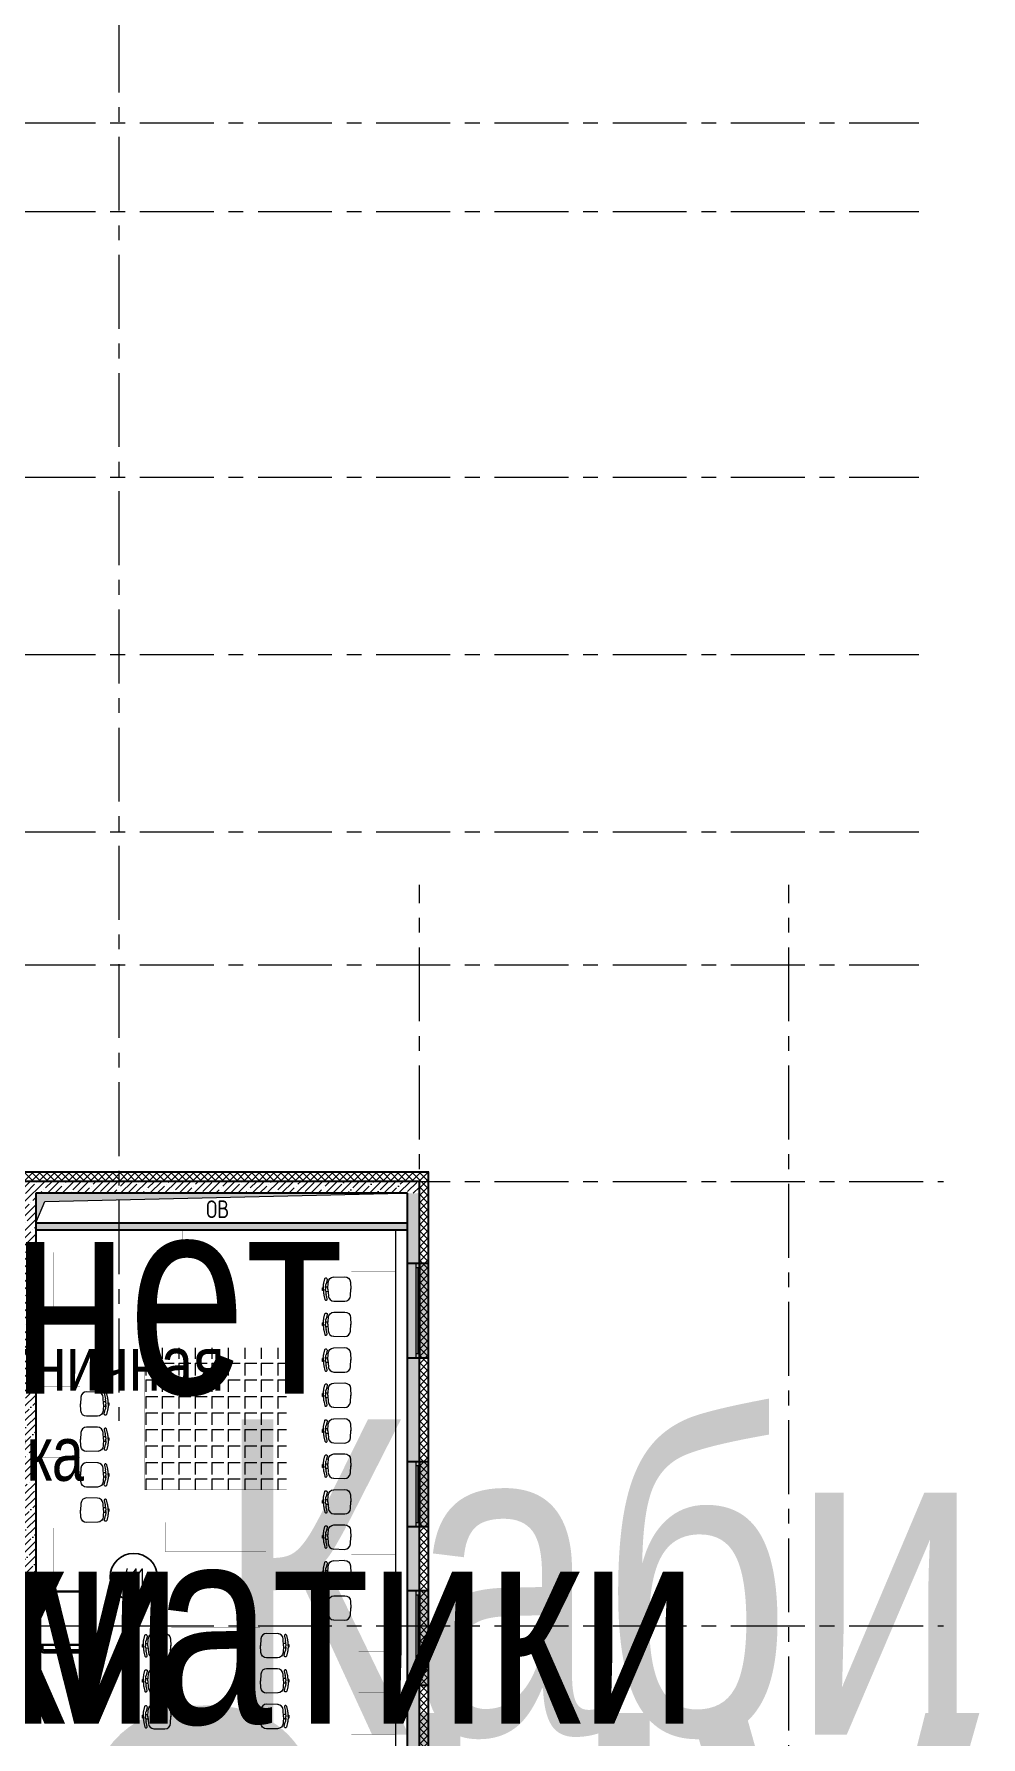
# Model space of a CAD drawing. Header units: millimetres. Extents: x -13407 to 115150, y -83292 to 109271.
# Drawn here: x 55647 to 71665, y 18078 to 46895 of the extents above; entities that cross this region are included whole.
import ezdxf
from ezdxf.enums import TextEntityAlignment as Align

# ---------------------------------------------------------------- set-up
doc = ezdxf.new("R2018")
doc.units = ezdxf.units.MM
doc.linetypes.add('CENTER', pattern=[2, 1.25, -0.25, 0.25, -0.25])
doc.layers.get('Defpoints').update_dxf_attribs({"color": 6})
for name, color, linetype, lineweight in [('_ТХ_мебель передв', 250, 'Continuous', 13), ('_ТХ_обор_комп принт', 30, 'Continuous', 13), ('АР_Маркер экспликации', 239, 'Continuous', 13), ('АР_Навесной фасад', 5, 'Continuous', 5), ('АР_Номер помещения', 1, 'Continuous', 25), ('АР_Окна БЛОК', 250, 'Continuous', 13), ('АР_Оси', 193, 'Continuous', 9), ('АР_Перегородки газоблок', 165, 'Continuous', 30), ('АР_Перегородки газоблок_Штрих', 165, 'Continuous', 5), ('АР_Подоконники', 163, 'Continuous', 9), ('АР_Помещения_площадь', 19, 'Continuous', 9), ('АР_Сущ Несущая стена', 202, 'Continuous', 30), ('АР_тонкая линия', 250, 'Continuous', 0), ('АР_Утеплитель', 250, 'Continuous', 9), ('АР_Штриховка монолит', 250, 'Continuous', 9), ('Спринклеры', 7, 'Continuous', 18), ('ТХ_мебель передв', 250, 'Continuous', 13), ('ТХ_обор_комп принт', 30, 'Continuous', 13)]:
    doc.layers.add(name, color=color, linetype=linetype, lineweight=lineweight)
doc.layers.add('АР_Названия помещений', color=124, linetype='Continuous', lineweight=5, plot=False)
doc.layers.add('АР_Отверстия', color=251, linetype='Continuous')
doc.layers.add('ТХ_оборуд_учебн', color=80, linetype='Continuous')
doc.styles.add('ICOCPEUR', font='isocpeur.ttf')
doc.styles.add('ISOCPEUR', font='isocpeur.ttf', dxfattribs={"width": 0.7})
doc.styles.get("Standard").update_dxf_attribs({"font": 'arial.ttf'})
pattern_1 = [(45, (-951587.81, 109999.9), (-123.743687, 123.743687), []), (45, (-951464.07, 109999.9), (-123.743687, 123.743687), [218.75, -43.75, 0, -43.75])]

# ---------------------------------------------------------------- blocks, each defined once
blk = doc.blocks.new('*U120')
at = {"true_color": 0xffffff}
h = blk.add_hatch(color=7, dxfattribs=at)
h.dxf.hatch_style = 1
h.paths.add_polyline_path([(-1600, -140), (0, -140), (0, 220), (-1600, 220)])
at = {"lineweight": 30}
for p, q in [((-1600, -140), (-1600, 220)), ((0, -140), (0, 220))]:
    blk.add_line(p, q, dxfattribs=at)
for p, q in [((0, 220), (-1600, 220)), ((-1600, 70), (0, 70)), ((-1600, 0), (0, 0)), ((-1530, 0), (-1530, 70)), ((-1530, 35), (-70, 35)), ((-70, 0), (-70, 70)), ((-1600, -140), (0, -140)), ((-1600, -140), (-1600, -140)), ((-1600, -140), (-1600, -140)), ((0, -140), (0, -140)), ((0, -140), (0, -140))]:
    blk.add_line(p, q)
blk = doc.blocks.new('*U121')
at = {"true_color": 0xffffff}
h = blk.add_hatch(color=7, dxfattribs=at)
h.dxf.hatch_style = 1
h.paths.add_polyline_path([(-1100, -140), (0, -140), (0, 220), (-1100, 220)])
at = {"lineweight": 30}
for p, q in [((-1100, -140), (-1100, 220)), ((0, -140), (0, 220))]:
    blk.add_line(p, q, dxfattribs=at)
for p, q in [((0, 220), (-1100, 220)), ((-1100, 70), (0, 70)), ((-1100, 0), (0, 0)), ((-1030, 0), (-1030, 70)), ((-1030, 35), (-70, 35)), ((-70, 0), (-70, 70)), ((-1100, -140), (0, -140)), ((-1100, -140), (-1100, -140)), ((-1100, -140), (-1100, -140)), ((0, -140), (0, -140)), ((0, -140), (0, -140))]:
    blk.add_line(p, q)
blk = doc.blocks.new('*U122')
at = {"true_color": 0xffffff}
h = blk.add_hatch(color=7, dxfattribs=at)
h.dxf.hatch_style = 1
h.paths.add_polyline_path([(-1600, -140), (0, -140), (0, 220), (-1600, 220)])
at = {"lineweight": 30}
for p, q in [((-1600, -140), (-1600, 220)), ((0, -140), (0, 220))]:
    blk.add_line(p, q, dxfattribs=at)
for p, q in [((0, 220), (-1600, 220)), ((-1600, 70), (0, 70)), ((-1600, 0), (0, 0)), ((-1530, 0), (-1530, 70)), ((-1530, 35), (-70, 35)), ((-70, 0), (-70, 70)), ((-1600, -140), (0, -140)), ((-1600, -140), (-1600, -140)), ((-1600, -140), (-1600, -140)), ((0, -140), (0, -140)), ((0, -140), (0, -140))]:
    blk.add_line(p, q)
blk = doc.blocks.new('*U273')
at = {"layer": 'АР_Номер помещения', "color": 7}
blk.add_circle((-22308, -3031), 400, dxfattribs=at)
at = {"layer": 'Defpoints', "color": 7, "style": 'ISOCPEUR', "width": 0.7, "flags": 1}
blk.add_attdef('КАТЕГОРИЯ', (-499, -2092), '', height=250, dxfattribs=at)
at = {"layer": 'Defpoints', "color": 7, "style": 'ISOCPEUR', "width": 0.7}
blk.add_attdef('ПЛОЩАДЬ_ПОМЕЩЕНИЯ', text='', height=200, dxfattribs=at).set_placement((-18296, -10487), align=Align.MIDDLE_RIGHT)
at = {"layer": 'АР_Номер помещения', "color": 7, "style": 'ISOCPEUR', "width": 0.7}
blk.add_attdef('НОМЕР_ПОМЕЩЕНИЯ', text='', height=300, dxfattribs=at).set_placement((-22308, -3031), align=Align.MIDDLE_CENTER)
at = {"layer": 'АР_Помещения_площадь', "color": 7, "lineweight": 30, "width": 0.7, "flags": 104}
blk.add_attdef('ИМЯ_ПОМЕЩЕНИЯ', text='', height=100, dxfattribs=at).set_placement((158, 1217), align=Align.MIDDLE_CENTER)
blk = doc.blocks.new('*U268')
at = {"layer": 'Defpoints', "color": 7, "style": 'ISOCPEUR', "width": 0.7}
blk.add_attdef('ПЛОЩАДЬ_ПОМЕЩЕНИЯ', text='', height=200, dxfattribs=at).set_placement((-12815, 304), align=Align.MIDDLE_RIGHT)
at = {"layer": 'Defpoints', "color": 7, "style": 'ISOCPEUR', "width": 0.7, "flags": 1}
blk.add_attdef('КАТЕГОРИЯ', (-499, -2092), '', height=250, dxfattribs=at)
at = {"layer": 'АР_Номер помещения', "color": 7, "style": 'ISOCPEUR', "width": 0.7}
blk.add_attdef('НОМЕР_ПОМЕЩЕНИЯ', text='', height=300, dxfattribs=at).set_placement((-14654, 591), align=Align.MIDDLE_CENTER)
at = {"layer": 'АР_Помещения_площадь', "color": 7, "lineweight": 30, "width": 0.7, "flags": 104}
blk.add_attdef('ИМЯ_ПОМЕЩЕНИЯ', text='', height=100, dxfattribs=at).set_placement((158, 1217), align=Align.MIDDLE_CENTER)
blk = doc.blocks.new('*U261')
at = {"layer": 'Defpoints', "color": 7}
blk.add_line((-14059, -3989), (-14481, -3989), dxfattribs=at)
at = {"layer": 'АР_Номер помещения', "color": 7}
blk.add_circle((-15802, 2231), 400, dxfattribs=at)
at = {"layer": 'Defpoints', "color": 7, "style": 'ISOCPEUR', "width": 0.7, "flags": 1}
blk.add_attdef('КАТЕГОРИЯ', (-499, -2092), '', height=250, dxfattribs=at)
at = {"layer": 'Defpoints', "color": 7, "style": 'ISOCPEUR', "width": 0.7}
blk.add_attdef('ПЛОЩАДЬ_ПОМЕЩЕНИЯ', text='', height=200, dxfattribs=at).set_placement((-14054, -3742), align=Align.MIDDLE_RIGHT)
at = {"layer": 'АР_Номер помещения', "color": 7, "style": 'ISOCPEUR', "width": 0.7}
blk.add_attdef('НОМЕР_ПОМЕЩЕНИЯ', text='', height=300, dxfattribs=at).set_placement((-15802, 2231), align=Align.MIDDLE_CENTER)
at = {"layer": 'АР_Помещения_площадь', "color": 7, "lineweight": 30, "width": 0.7, "flags": 104}
blk.add_attdef('ИМЯ_ПОМЕЩЕНИЯ', text='', height=100, dxfattribs=at).set_placement((158, 1217), align=Align.MIDDLE_CENTER)
blk = doc.blocks.new('*U251')
at = {"layer": 'Defpoints', "color": 7, "style": 'ISOCPEUR', "width": 0.7, "flags": 1}
blk.add_attdef('КАТЕГОРИЯ', (-499, -2092), '', height=250, dxfattribs=at)
at = {"layer": 'Defpoints', "color": 7, "style": 'ISOCPEUR', "width": 0.7}
blk.add_attdef('ПЛОЩАДЬ_ПОМЕЩЕНИЯ', text='', height=200, dxfattribs=at).set_placement((-20055, -13070), align=Align.MIDDLE_RIGHT)
at = {"layer": 'АР_Номер помещения', "color": 7, "style": 'ISOCPEUR', "width": 0.7}
blk.add_attdef('НОМЕР_ПОМЕЩЕНИЯ', text='', height=300, dxfattribs=at).set_placement((-20716, -4409), align=Align.MIDDLE_CENTER)
at = {"layer": 'АР_Помещения_площадь', "color": 7, "lineweight": 30, "width": 0.7, "flags": 104}
blk.add_attdef('ИМЯ_ПОМЕЩЕНИЯ', text='', height=100, dxfattribs=at).set_placement((158, 1217), align=Align.MIDDLE_CENTER)
blk = doc.blocks.new('*U252')
at = {"layer": 'Defpoints', "color": 7}
blk.add_line((-22111, -4070), (-22533, -4070), dxfattribs=at)
at = {"layer": 'АР_Номер помещения', "color": 7}
blk.add_circle((-18377, -3392), 400, dxfattribs=at)
at = {"layer": 'Defpoints', "color": 7, "style": 'ISOCPEUR', "width": 0.7, "flags": 1}
blk.add_attdef('КАТЕГОРИЯ', (-499, -2092), '', height=250, dxfattribs=at)
at = {"layer": 'Defpoints', "color": 7, "style": 'ISOCPEUR', "width": 0.7}
blk.add_attdef('ПЛОЩАДЬ_ПОМЕЩЕНИЯ', text='', height=200, dxfattribs=at).set_placement((-22106, -3824), align=Align.MIDDLE_RIGHT)
at = {"layer": 'АР_Номер помещения', "color": 7, "style": 'ISOCPEUR', "width": 0.7}
blk.add_attdef('НОМЕР_ПОМЕЩЕНИЯ', text='', height=300, dxfattribs=at).set_placement((-18377, -3392), align=Align.MIDDLE_CENTER)
at = {"layer": 'АР_Помещения_площадь', "color": 7, "lineweight": 30, "width": 0.7, "flags": 104}
blk.add_attdef('ИМЯ_ПОМЕЩЕНИЯ', text='', height=100, dxfattribs=at).set_placement((158, 1217), align=Align.MIDDLE_CENTER)
blk = doc.blocks.new('*U253')
at = {"layer": 'Defpoints', "color": 7}
blk.add_line((-15049, -4050), (-15471, -4050), dxfattribs=at)
at = {"layer": 'АР_Номер помещения', "color": 7}
blk.add_circle((-20943, -3362), 400, dxfattribs=at)
at = {"layer": 'Defpoints', "color": 7, "style": 'ISOCPEUR', "width": 0.7, "flags": 1}
blk.add_attdef('КАТЕГОРИЯ', (-499, -2092), '', height=250, dxfattribs=at)
at = {"layer": 'Defpoints', "color": 7, "style": 'ISOCPEUR', "width": 0.7}
blk.add_attdef('ПЛОЩАДЬ_ПОМЕЩЕНИЯ', text='', height=200, dxfattribs=at).set_placement((-15044, -3803), align=Align.MIDDLE_RIGHT)
at = {"layer": 'АР_Номер помещения', "color": 7, "style": 'ISOCPEUR', "width": 0.7}
blk.add_attdef('НОМЕР_ПОМЕЩЕНИЯ', text='', height=300, dxfattribs=at).set_placement((-20943, -3362), align=Align.MIDDLE_CENTER)
at = {"layer": 'АР_Помещения_площадь', "color": 7, "lineweight": 30, "width": 0.7, "flags": 104}
blk.add_attdef('ИМЯ_ПОМЕЩЕНИЯ', text='', height=100, dxfattribs=at).set_placement((158, 1217), align=Align.MIDDLE_CENTER)
blk = doc.blocks.new('*U249')
at = {"layer": 'Defpoints', "color": 7}
blk.add_line((-15061, -6974), (-15484, -6974), dxfattribs=at)
at = {"layer": 'АР_Номер помещения', "color": 7}
blk.add_circle((-15344, -5763), 400, dxfattribs=at)
at = {"layer": 'Defpoints', "color": 7, "style": 'ISOCPEUR', "width": 0.7, "flags": 1}
blk.add_attdef('КАТЕГОРИЯ', (-499, -2092), '', height=250, dxfattribs=at)
at = {"layer": 'Defpoints', "color": 7, "style": 'ISOCPEUR', "width": 0.7}
blk.add_attdef('ПЛОЩАДЬ_ПОМЕЩЕНИЯ', text='', height=200, dxfattribs=at).set_placement((-15056, -6727), align=Align.MIDDLE_RIGHT)
at = {"layer": 'АР_Номер помещения', "color": 7, "style": 'ISOCPEUR', "width": 0.7}
blk.add_attdef('НОМЕР_ПОМЕЩЕНИЯ', text='', height=300, dxfattribs=at).set_placement((-15344, -5763), align=Align.MIDDLE_CENTER)
at = {"layer": 'АР_Помещения_площадь', "color": 7, "lineweight": 30, "width": 0.7, "flags": 104}
blk.add_attdef('ИМЯ_ПОМЕЩЕНИЯ', text='', height=100, dxfattribs=at).set_placement((158, 1217), align=Align.MIDDLE_CENTER)
blk = doc.blocks.new('У063-2')
at = {"layer": '_ТХ_обор_комп принт', "lineweight": 35}
blk.add_lwpolyline([(68858, 41841), (68858, 41100), (67958, 41100), (67958, 41841)], close=True, dxfattribs=at)
for points in [[(68858, 41100), (68858, 41841)], [(68921, 41841), (68858, 41841)], [(68921, 41804), (68858, 41804)], [(68948, 41778), (68948, 41159)], [(68985, 41778), (68985, 41159)], [(68921, 41137), (68858, 41137)], [(68921, 41100), (68858, 41100)]]:
    blk.add_lwpolyline(points, dxfattribs=at)
for points, knots in [([(67958, 41762), (67926, 41772), (67911, 41804), (67921, 41841), (67932, 41873), (67963, 41889), (67995, 41878), (68016, 41873), (68032, 41857), (68038, 41841)], [0, 0, 0, 0, 1, 1, 1, 2, 2, 2, 3, 3, 3, 3]), ([(68741, 41841), (68752, 41873), (68784, 41889), (68821, 41878), (68837, 41873), (68852, 41857), (68858, 41841)], [0, 0, 0, 0, 1, 1, 1, 2, 2, 2, 2]), ([(68038, 41100), (68027, 41069), (67990, 41047), (67958, 41058), (67926, 41069), (67911, 41106), (67921, 41137), (67926, 41153), (67942, 41169), (67958, 41174)], [0, 0, 0, 0, 1, 1, 1, 2, 2, 2, 3, 3, 3, 3]), ([(68858, 41100), (68847, 41069), (68815, 41047), (68784, 41058), (68762, 41063), (68747, 41079), (68741, 41100)], [0, 0, 0, 0, 1, 1, 1, 2, 2, 2, 2]), ([(68985, 41164), (68985, 41127), (68958, 41100), (68927, 41100), (68927, 41100), (68927, 41100), (68921, 41100)], [0, 0, 0, 0, 1, 1, 1, 2, 2, 2, 2]), ([(68948, 41159), (68948, 41148), (68937, 41137), (68927, 41137), (68927, 41137), (68927, 41137), (68921, 41137)], [0, 0, 0, 0, 1, 1, 1, 2, 2, 2, 2])]:
    blk.add_open_spline(points, degree=3, knots=knots, dxfattribs=at)
for points in [[(68921, 41841), (68958, 41841), (68985, 41809), (68985, 41778)], [(68921, 41804), (68937, 41804), (68948, 41788), (68948, 41778)]]:
    blk.add_open_spline(points, degree=3, dxfattribs=at)
blk = doc.blocks.new('У200')
at = {"layer": 'ТХ_мебель передв', "const_width": 2}
blk.add_lwpolyline([(254724, 84884.5), (254724, 84434.5), (253524, 84434.5), (253524, 84884.5)], close=True, dxfattribs=at)
blk = doc.blocks.new('У203')
at = {"layer": 'ТХ_мебель передв', "const_width": 2}
blk.add_lwpolyline([(273037, 73028.5), (273037, 71328.5), (272537, 71328.5), (272537, 73028.5)], close=True, dxfattribs=at)
blk = doc.blocks.new('У202')
at = {"layer": 'ТХ_мебель передв', "const_width": 2}
blk.add_lwpolyline([(275537, 71427), (274237, 71427), (274237, 71787), (275537, 71787)], close=True, dxfattribs=at)
blk = doc.blocks.new('У201')
at = {"layer": 'ТХ_мебель передв', "const_width": 2}
blk.add_lwpolyline([(280077, 72003.5), (280077, 71703.5), (279077, 71703.5), (279077, 72003.5)], close=True, dxfattribs=at)
blk = doc.blocks.new('У074')
at = {"layer": '_ТХ_мебель передв', "const_width": 2}
blk.add_lwpolyline([(271167, 70388.5), (272367, 70388.5), (272367, 69638.5), (271167, 69638.5)], close=True, dxfattribs=at)
blk = doc.blocks.new('стуо без подлокот')
at = {"extrusion": (-5.44802e-05, 0.000471638, 1)}
for p, q in [((-8645, 20682, 0), (-8627, 20756, 0)), ((-8603, 20770, 0), (-8602, 20770, 0)), ((-8474, 20785, 0), (-8288, 20787, 0)), ((-8669, 20558, 0), (-8669, 20606, 0)), ((-8668, 20606, 0), (-8669, 20558, 0)), ((-8654, 20558, 0), (-8669, 20558, 0)), ((-8654, 20606, 0), (-8668, 20606, 0)), ((-8654, 20582, 0), (-8653, 20617, 0)), ((-8654, 20582, 0), (-8654, 20606, 0)), ((-8654, 20582, 0), (-8654, 20558, 0)), ((-8654, 20582, 0), (-8654, 20548, 0)), ((-8647, 20482, 0), (-8630, 20408, 0)), ((-8615, 20606, 0), (-8615, 20581, 0)), ((-8615, 20557, 0), (-8615, 20582, 0)), ((-8615, 20543, 0), (-8575, 20543, 0)), ((-8614, 20620, 0), (-8574, 20619, 0)), ((-8591, 20417, 0), (-8608, 20492, 0)), ((-8588, 20746, 0), (-8606, 20672, 0)), ((-8577, 20581, 0), (-8569, 20694, 0)), ((-8577, 20582), (-8571, 20469, 0)), ((-8195, 20464, 0), (-8189, 20582, 0)), ((-8193, 20693, 0), (-8189, 20575, 0)), ((-8606, 20393, 0), (-8605, 20394, 0)), ((-8484, 20377, 0), (-8294, 20371, 0))]:
    blk.add_line(p, q, dxfattribs=at)
at = {"extrusion": (5.44802e-05, -0.000471638, -1)}
for centre, major_axis, start_param, end_param in [((-8608, 20751, 0), (12.7, 14.6, 0), 4.240369, 5.829345), ((-8607, 20751, 0), (12.7, 14.6, 0), -0.45384, 1.098777), ((-8473, 20688, 0), (63.4, 73.1, 0), 4.061153, 5.558057), ((-8290, 20690, 0), (63.4, 73.1, 0), -0.725128, 0.826554), ((-8363, 20612, 0), (-219, 190, 0), 5.584367, 5.811166), ((-8325, 20602, 0), (190, 219, 0), 4.01357, 4.240369)]:
    blk.add_ellipse(centre, major_axis=major_axis, ratio=1, start_param=start_param, end_param=end_param, dxfattribs=at)
at = {"extrusion": (-5.44802e-05, 0.000471638, 1)}
for centre, major_axis, start_param, end_param in [((-8364, 20547, 0), (-222, -187, 0), 5.584367, 5.811166), ((-8325, 20557, 0), (187, -222, 0), 4.01357, 4.240369), ((-8475, 20473, 0), (62.2, -74.2, 0), 4.061153, 5.558057), ((-8292, 20468, 0), (62.2, -74.2, 0), -0.725128, 0.826554), ((-8611, 20412, 0), (12.4, -14.8, 0), 4.240369, 5.829345), ((-8610, 20412, 0), (12.4, -14.8, 0), -0.45384, 1.098777)]:
    blk.add_ellipse(centre, major_axis=major_axis, ratio=1, start_param=start_param, end_param=end_param, dxfattribs=at)
blk = doc.blocks.new('У075')
at = {"layer": 'ТХ_мебель передв', "const_width": 2}
blk.add_lwpolyline([(269215, 69082), (269215, 68332), (267715, 68332), (267715, 69082)], close=True, dxfattribs=at)

msp = doc.modelspace()

# ---------------------------------------------------------------- hatches: boundary and pattern name
at = {"layer": 'АР_Перегородки газоблок_Штрих', "ltscale": 100}
h = msp.add_hatch(dxfattribs=at)
h.set_pattern_fill('AR-CONC', color=256, scale=30)
h.set_pattern_definition([(50, (-195010.61, -55305.68), (215.17805, -18.82564), [22.5, -247.5]), (355, (-195010.61, -55305.68), (-41.6254, 225.65764), [18, -198]), (100.451444, (-194992.68, -55307.25), (173.55265, 206.832), [19.12206, -210.34263]), (46.1842, (-195010.61, -55245.68), (320.1724, -49.65578), [33.75, -371.25]), (96.63564, (-194983.93, -55249.82), (280.3986, 292.23558), [28.6831, -315.51413]), (351.18416, (-195010.6, -55245.68), (280.3986, 292.2356), [27, -297]), (21, (-194980.61, -55260.68), (179.07212, -120.78567), [22.5, -247.5]), (326, (-194980.61, -55260.68), (72.9946, 217.54501), [18, -198]), (71.451445, (-194965.7, -55270.75), (252.06671, 96.75935), [19.12206, -210.34263]), (37.5, (-195010.615, -55305.68), (3.647957, 99.868156), [0, -195.6, 0, -201, 0, -198.75]), (7.5, (-195010.61, -55305.68), (78.92086, 118.323514), [0, -114.6, 0, -191.1, 0, -75.75]), (327.5, (-195077.515, -55305.68), (160.14673, -6.766462), [0, -75, 0, -234, 0, -310.5]), (317.5, (-195107.51, -55305.68), (174.95585, 30.031495), [0, -97.5, 0, -155.4, 0, -220.5])])
h.paths.add_polyline_path([(55674.6, 26780.4), (61965, 26780.4), (61965, 26660.4), (55590, 26661.2), (55675.4, 26660.4)])
at = {"layer": 'АР_Утеплитель', "ltscale": 100}
h = msp.add_hatch(dxfattribs=at)
h.set_pattern_fill('ANSI37', color=256, scale=700)
h.set_pattern_definition([(45, (-945096.63, 49153.53), (-61.871843, 61.871843), []), (135, (-945096.63, 49153.53), (-61.871843, -61.871843), [])])
h.paths.add_polyline_path([(68515, 9610), (62165, 9610), (62165, 27480), (51665, 27480), (51665, 31445), (16865, 31445), (16865, 27480), (11889.8, 27480), (11889.8, 27630), (16715, 27630), (16715, 31595), (51815, 31595), (51815, 27630), (62315, 27630), (62315, 9760), (68665, 9760), (68665, -250), (55265, -250), (55265, 6100), (47385, 6100), (47385, 11290), (39149.7, 11290), (39149.7, 11040), (38999.7, 11040), (38999.7, 11440), (47535, 11440), (47535, 6250), (55415, 6250), (55415, -100), (68515, -100)])
at = {"layer": 'АР_Штриховка монолит', "ltscale": 100}
h = msp.add_hatch(dxfattribs=at)
h.set_pattern_fill('ANSI35', color=256, scale=700)
h.set_pattern_definition(pattern_1)
h.paths.add_polyline_path([(62165, 27480), (51665, 27480), (51665, 27280), (55475, 27280), (55475.1, 19374.6), (55675.1, 19374.6), (55675, 27280), (61965, 27280), (62165, 27280)])
h = msp.add_hatch(dxfattribs=at)
h.set_pattern_fill('ANSI35', color=256, scale=700)
h.set_pattern_definition(pattern_1)
h.paths.add_polyline_path([(68515, 9610), (62165, 9610), (62165, 27280.4), (61965, 27279.6), (61965, 9610), (61865, 9610), (61865, 8471.7), (62165, 8471.7), (62165, 9410), (68315, 9410), (68515, 9410)])
at = {"layer": 'Спринклеры', "ltscale": 100}
h = msp.add_hatch(dxfattribs=at)
h.set_pattern_fill('ANSI31', color=256)
h.set_pattern_definition([(45, (-195010.61454, -55205.68246), (-0.08838834765, 0.08838834765), [])])
h.paths.add_polyline_path([(57079.9, 27280), (55675, 27280), (55675, 26780.4), (55828, 27137.2), (57079.9, 27166.8)])
h.paths.add_polyline_path([(61872, 27280), (57079.9, 27280), (57079.9, 27166.8)])
at = {"layer": 'ТХ_мебель передв', "transparency": 33554508}
h = msp.add_hatch(dxfattribs=at)
h.set_pattern_fill('ANGLE', color=256, scale=40, angle=-90)
h.set_pattern_definition([(270, (286083.85, 832704.83), (279.4, -5e-14), [203.2, -76.2]), (360, (286083.85, 832704.83), (7e-14, 279.4), [203.2, -76.2])])
h.paths.add_polyline_path([(59920, 22260.4), (59920, 24660.4), (57520, 24660.4), (57520, 22260.4)])

# ---------------------------------------------------------------- linework, layer by layer
at = {"layer": 'АР_Навесной фасад', "ltscale": 100}
for p, q in [((62315, 27630), (51815, 27630)), ((62325, 27640), (51825, 27640)), ((62315, 9760), (62315, 27630)), ((62325, 9770), (62325, 27640))]:
    msp.add_line(p, q, dxfattribs=at)
at = {"layer": 'АР_Оси', "linetype": 'CENTER', "ltscale": 1000}
for p, q in [((57079.9, 79157.5), (57079.9, 23425.1)), ((-12563.8, 45395), (70614.6, 45395)), ((-12563.8, 43895), (70614.6, 43895)), ((-12563.8, 39395), (70614.6, 39395)), ((-12563.8, 36395), (70614.6, 36395)), ((-12563.8, 33395), (70614.6, 33395)), ((62165, -1811.3), (62165, 32496.2)), ((68415, -1811.3), (68415, 32496.2)), ((-12563.8, 31145), (70614.6, 31145)), ((-12563.8, 27480), (71033.4, 27480)), ((-12563.8, 19960), (71033.4, 19960))]:
    msp.add_line(p, q, dxfattribs=at)
at = {"layer": 'АР_Перегородки газоблок', "ltscale": 100}
for points in [[(55675, 26780.4), (61965, 26780.4)], [(55675, 26660.4), (61965, 26660.4)]]:
    msp.add_lwpolyline(points, dxfattribs=at)
at = {"layer": 'АР_Подоконники', "ltscale": 100}
for p, q in [((61765, 18655), (61765, 26660.4)), ((61765, 12724.4), (61765, 18535))]:
    msp.add_line(p, q, dxfattribs=at)
at = {"layer": 'АР_Сущ Несущая стена', "ltscale": 100}
for p, q in [((62165, 27480), (51665, 27480)), ((62165, 9610), (62165, 27480)), ((61965, 27280), (55675, 27280)), ((55675, 27280), (55675, 19374.6)), ((61965, 9610), (61965, 27280)), ((61965, 22740), (61965, 24495)), ((61965, 20555), (61965, 21640)), ((55675, 19374.6), (55475, 19374.6)), ((61965, 17785), (61965, 18955))]:
    msp.add_line(p, q, dxfattribs=at)
at = {"layer": 'АР_тонкая линия', "ltscale": 100}
msp.add_lwpolyline([(55675, 26780.4), (55828, 27137.2), (61872, 27280)], dxfattribs=at)
at = {"layer": 'ТХ_мебель передв', "const_width": 2}
msp.add_lwpolyline([(57520, 22260.4), (57520, 24660.4), (59920, 24660.4), (59920, 22260.4)], close=True, dxfattribs=at)
at = {"layer": 'ТХ_оборуд_учебн', "lineweight": 25, "ltscale": 100, "const_width": 2}
for points in [[(61140, 18824.4), (61140, 19524.4), (61640, 19524.4), (61640, 18824.4)], [(61140, 17924.4), (61140, 18624.4), (61640, 18624.4), (61640, 17924.4)]]:
    msp.add_lwpolyline(points, close=True, dxfattribs=at)

# ---------------------------------------------------------------- block references
at = {"layer": 'АР_Маркер экспликации', "color": 7}
ref = msp.add_blockref('*U252', (57414.7, 28394.2), dxfattribs=at)
ref.add_attrib('НОМЕР_ПОМЕЩЕНИЯ', '406', dxfattribs={"layer": 'АР_Номер помещения', "color": 7, "height": 300, "style": 'ISOCPEUR', "width": 0.7}).set_placement((39037.9, 25001.8), align=Align.MIDDLE_CENTER)
lines = msp.add_mtext('\\W0.8000;Кабинет математики', dxfattribs={"layer": 'АР_Названия помещений', "insert": (38405.3, 27232.8), "char_height": 3347.834, "width": 926.94, "attachment_point": 1})
ref.add_attrib('ИМЯ_ПОМЕЩЕНИЯ', '', (38405.3, 27232.8), dxfattribs={"flags": 104}).embed_mtext(lines)
ref.add_attrib('ПЛОЩАДЬ_ПОМЕЩЕНИЯ', '#####', dxfattribs={"layer": 'Defpoints', "color": 7, "height": 200, "style": 'ISOCPEUR', "width": 0.7}).set_placement((35308.5, 24570.4), align=Align.MIDDLE_RIGHT)
ref = msp.add_blockref('*U253', (66139.3, 28394.2), dxfattribs=at)
ref.add_attrib('НОМЕР_ПОМЕЩЕНИЯ', '407', dxfattribs={"layer": 'АР_Номер помещения', "color": 7, "height": 300, "style": 'ISOCPEUR', "width": 0.7}).set_placement((45195.9, 25031.8), align=Align.MIDDLE_CENTER)
lines = msp.add_mtext('\\W0.8000;Кабинет математики', dxfattribs={"layer": 'АР_Названия помещений', "insert": (47129.8, 27232.8), "char_height": 3347.834, "width": 926.94, "attachment_point": 1})
ref.add_attrib('ИМЯ_ПОМЕЩЕНИЯ', '', (47129.8, 27232.8), dxfattribs={"flags": 104}).embed_mtext(lines)
ref.add_attrib('ПЛОЩАДЬ_ПОМЕЩЕНИЯ', '#####', dxfattribs={"layer": 'Defpoints', "color": 7, "height": 200, "style": 'ISOCPEUR', "width": 0.7}).set_placement((51095.1, 24591.1), align=Align.MIDDLE_RIGHT)
ref = msp.add_blockref('*U261', (69371.8, 24374.3), dxfattribs=at)
ref.add_attrib('НОМЕР_ПОМЕЩЕНИЯ', '410', dxfattribs={"layer": 'АР_Номер помещения', "color": 7, "height": 300, "style": 'ISOCPEUR', "width": 0.7}).set_placement((53569.9, 26604.8), align=Align.MIDDLE_CENTER)
lines = msp.add_mtext('\\W0.8000;Лестничная клетка (Л1)', dxfattribs={"layer": 'АР_Названия помещений', "insert": (53523.1, 24856.3), "char_height": 916.195, "width": 926.94, "attachment_point": 1})
ref.add_attrib('ИМЯ_ПОМЕЩЕНИЯ', '', (53523.1, 24856.3), dxfattribs={"flags": 104}).embed_mtext(lines)
ref.add_attrib('ПЛОЩАДЬ_ПОМЕЩЕНИЯ', '#####', dxfattribs={"layer": 'Defpoints', "color": 7, "height": 200, "style": 'ISOCPEUR', "width": 0.7}).set_placement((55317.7, 20632.2), align=Align.MIDDLE_RIGHT)
ref = msp.add_blockref('*U273', (79641.2, 23816.2), dxfattribs=at)
ref.add_attrib('НОМЕР_ПОМЕЩЕНИЯ', '411', dxfattribs={"layer": 'АР_Номер помещения', "color": 7, "height": 300, "style": 'ISOCPEUR', "width": 0.7}).set_placement((57332.9, 20784.8), align=Align.MIDDLE_CENTER)
lines = msp.add_mtext('\\W0.8000;Кабинет информационных технологий', dxfattribs={"layer": 'АР_Названия помещений', "insert": (58692.1, 23452.6), "char_height": 5337.085, "width": 926.94, "attachment_point": 1})
ref.add_attrib('ИМЯ_ПОМЕЩЕНИЯ', '', (58692.1, 23452.6), dxfattribs={"flags": 104}).embed_mtext(lines)
ref = msp.add_blockref('*U251', (32463.4, 23260.5), dxfattribs=at)
lines = msp.add_mtext('\\W0.8000;Кабинет информатики с возможностью деления трансформируемой перегородкой на \\Pдва помещения', dxfattribs={"layer": 'АР_Названия помещений', "insert": (9884.5, 20777.4), "char_height": 5640.769, "width": 926.94, "attachment_point": 1})
ref.add_attrib('ИМЯ_ПОМЕЩЕНИЯ', '', (9884.5, 20777.4), dxfattribs={"flags": 104}).embed_mtext(lines)
ref = msp.add_blockref('*U268', (64052.7, 20026.9), dxfattribs=at)
lines = msp.add_mtext('\\W0.8000;Санузел для мальчиков (основная и \\P старшая школа)', dxfattribs={"layer": 'АР_Названия помещений', "insert": (48737.7, 20615.8), "char_height": 9193.039, "width": 926.94, "attachment_point": 1})
ref.add_attrib('ИМЯ_ПОМЕЩЕНИЯ', '', (48737.7, 20615.8), dxfattribs={"flags": 104}).embed_mtext(lines)
ref = msp.add_blockref('*U249', (49045.9, 23570.2), dxfattribs=at)
ref.add_attrib('НОМЕР_ПОМЕЩЕНИЯ', '419', dxfattribs={"layer": 'АР_Номер помещения', "color": 7, "height": 300, "style": 'ISOCPEUR', "width": 0.7}).set_placement((33701.8, 17807.5), align=Align.MIDDLE_CENTER)
lines = msp.add_mtext('\\W0.8000;Коридор', dxfattribs={"layer": 'АР_Названия помещений', "insert": (33756.3, 18618.8), "char_height": 5492.578, "width": 640.158, "attachment_point": 1})
ref.add_attrib('ИМЯ_ПОМЕЩЕНИЯ', '', (33756.3, 18618.8), dxfattribs={"flags": 104}).embed_mtext(lines)
ref.add_attrib('ПЛОЩАДЬ_ПОМЕЩЕНИЯ', '######', dxfattribs={"layer": 'Defpoints', "color": 7, "height": 200, "style": 'ISOCPEUR', "width": 0.7}).set_placement((33989.6, 16843.2), align=Align.MIDDLE_RIGHT)
at = {"layer": 'АР_Окна БЛОК', "rotation": 270}
for name, p in [('*U122', (62105, 24495)), ('*U121', (62105, 21640)), ('*U120', (62105, 18955))]:
    msp.add_blockref(name, p, dxfattribs=at)
at = {"layer": 'ТХ_мебель передв'}
for name, p in [('У200', (-196570.9, -58224.1)), ('У202', (-216083.9, -45126.6)), ('У202', (-214783.9, -45126.6)), ('стуо без подлокот', (69194.6, 4481.8, 0)), ('стуо без подлокот', (69194.6, 3281.8, 0)), ('стуо без подлокот', (69194.6, 2081.8, 0)), ('стуо без подлокот', (69194.6, 881.8, 0)), ('У201', (-220844.5, -50789.7, 0)), ('стуо без подлокот', (69194.6, -318.2, 0)), ('стуо без подлокот', (66149.6, -1553.8, 0))]:
    msp.add_blockref(name, p, dxfattribs=at)
for name, p, rotation in [('У201', (127678.5, -253799), 90), ('У200', (-28759.5, 278802), 270), ('стуо без подлокот', (48245.4, 44291.7, 0), 180), ('стуо без подлокот', (48245.4, 43091.7, 0), 180), ('У201', (127678.5, -258463.6), 90), ('У203', (-13458.5, 294246.9), 270), ('У074', (128358.5, -252442.6), 90), ('стуо без подлокот', (51290.4, 40202.6, 0), 180), ('У075', (130097, -249590.6), 90), ('У074', (128358.5, -253642.6), 90), ('стуо без подлокот', (51290.4, 39002.6, 0), 180), ('У075', (130097, -251090.6), 90)]:
    msp.add_blockref(name, p, dxfattribs=dict(at, rotation=rotation))
at = {"layer": 'ТХ_мебель передв', "xscale": -1}
for name, p, rotation in [('У074', (131403.5, 297127), 90), ('стуо без подлокот', (69194.6, 46238.2, 0), 180), ('стуо без подлокот', (69194.6, 45038.2, 0), 180), ('У074', (131403.5, 295927), 90), ('У074', (-13963.5, -248353.6), 270), ('стуо без подлокот', (69194.6, 43838.2, 0), 180), ('У074', (131403.5, 294727), 90), ('У074', (-13963.5, -249553.6), 270), ('стуо без подлокот', (69194.6, 42638.2, 0), 180), ('У074', (131403.5, 293527), 90), ('стуо без подлокот', (69194.6, 41438.2, 0), 180), ('У074', (131403.5, 292327), 90), ('У074', (-10918.5, -252442.6), 270), ('стуо без подлокот', (66149.6, 40202.6, 0), 180), ('стуо без подлокот', (66149.6, 39002.6, 0), 180), ('У074', (-10918.5, -253642.6), 270)]:
    msp.add_blockref(name, p, dxfattribs=dict(at, rotation=rotation))
for p in [(48245.4, 2535.2, 0), (48245.4, 1335.2, 0), (51290.4, -1553.8, 0)]:
    msp.add_blockref('стуо без подлокот', p, dxfattribs=at)
at = {"layer": 'ТХ_обор_комп принт', "rotation": 269.9999999999999}
msp.add_blockref('У063-2', (14650.8, 88494.9), dxfattribs=at)

# ---------------------------------------------------------------- texts
at = {"layer": 'АР_Отверстия', "ltscale": 100, "insert": (58751.5, 27008), "char_height": 300, "attachment_point": 5, "line_spacing_factor": 0.7, "style": 'ICOCPEUR'}
msp.add_mtext('\\A1;{\\W0.8;ОВ}', dxfattribs=at)

doc.saveas('drawing.dxf')
